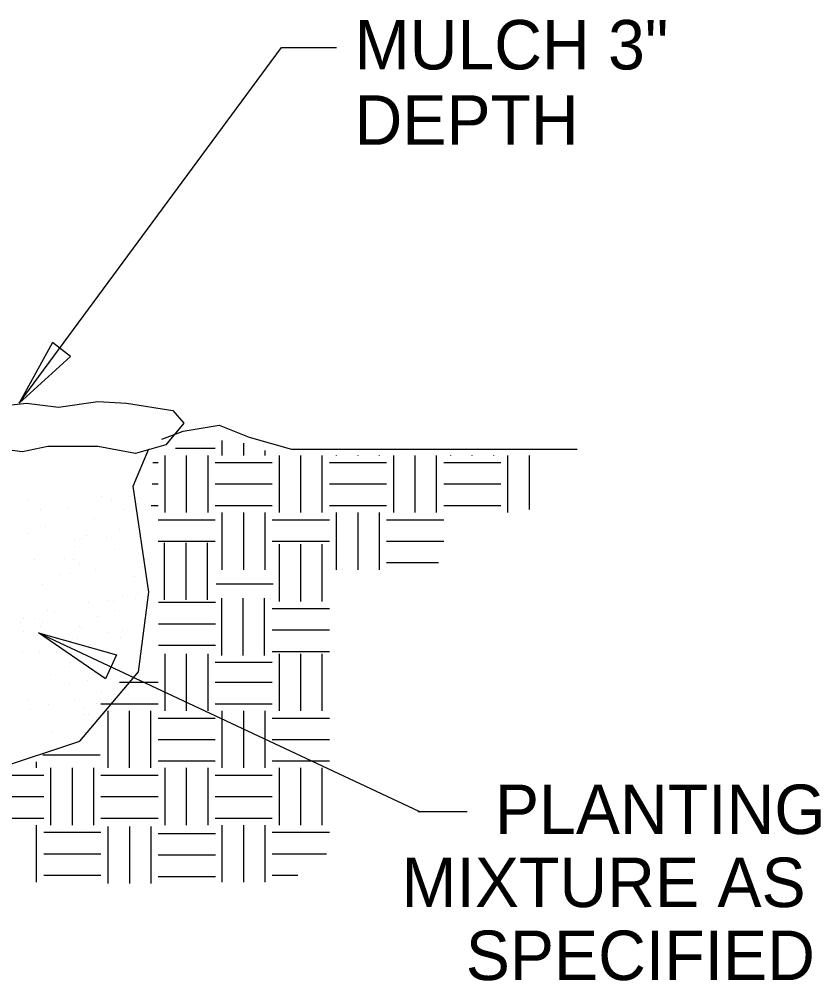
# Model space of a CAD drawing. Extents: x 10053 to 10257, y 10003 to 10069.
# Drawn here: x 10147.38 to 10158.72, y 10026.21 to 10039.82 of the extents above; entities that cross this region are included whole.
import ezdxf

# ---------------------------------------------------------------- set-up
doc = ezdxf.new("R2010")
doc.units = 0
for name, color, linetype in [('Default', 7, 'Continuous'), ('G-DETL-OTLN', 7, 'Continuous'), ('G-DETL-PATT', 7, 'Continuous'), ('G-DETL-TEXT', 7, 'Continuous')]:
    doc.layers.add(name, color=color, linetype=linetype)

msp = doc.modelspace()

# ---------------------------------------------------------------- linework, layer by layer
at = {"layer": 'Default'}
for p, q in [((10147.377, 10034.387), (10151.087, 10039.424)), ((10151.087, 10039.424), (10151.865, 10039.424)), ((10147.649, 10031.138), (10153.032, 10028.615)), ((10153.017, 10028.61), (10153.717, 10028.61))]:
    msp.add_line(p, q, dxfattribs=at)
for points in [[(10148.102, 10035.049), (10147.848, 10035.249), (10147.377, 10034.387)], [(10148.754, 10030.829), (10148.595, 10030.487), (10147.649, 10031.138)]]:
    msp.add_lwpolyline(points, close=True, dxfattribs=at)
at = {"layer": 'G-DETL-OTLN'}
for p, q in [((10149.395, 10033.879), (10149.694, 10033.991)), ((10149.694, 10033.991), (10150.205, 10034.076)), ((10150.205, 10034.076), (10150.63, 10033.906)), ((10150.63, 10033.906), (10151.229, 10033.736)), ((10148.989, 10033.215), (10149.21, 10033.743)), ((10151.229, 10033.736), (10155.271, 10033.736)), ((10149.21, 10031.713), (10148.989, 10033.215)), ((10149.063, 10030.585), (10149.21, 10031.713)), ((10148.234, 10029.606), (10149.063, 10030.585)), ((10146.882, 10029.155), (10148.234, 10029.606))]:
    msp.add_line(p, q, dxfattribs=at)
msp.add_lwpolyline([(10146.969, 10034.334), (10147.478, 10034.388), (10147.933, 10034.334), (10148.488, 10034.412), (10148.896, 10034.388), (10149.551, 10034.286), (10149.705, 10034.107), (10149.451, 10033.801), (10149.023, 10033.675), (10148.488, 10033.777), (10147.779, 10033.777), (10147.424, 10033.7), (10146.642, 10033.801)], dxfattribs=at)
at = {"layer": 'G-DETL-PATT'}
for p, q in [((10147.535, 10033.836), (10147.535, 10033.836)), ((10150.25, 10033.649), (10150.25, 10033.861)), ((10150.553, 10033.649), (10150.553, 10033.822)), ((10147.398, 10033.691), (10147.398, 10033.691)), ((10149.586, 10033.75), (10150.149, 10033.75)), ((10150.857, 10033.649), (10150.857, 10033.721)), ((10149.268, 10033.548), (10149.341, 10033.548)), ((10149.442, 10032.84), (10149.442, 10033.649)), ((10149.745, 10032.84), (10149.745, 10033.649)), ((10150.048, 10032.84), (10150.048, 10033.649)), ((10150.149, 10033.548), (10150.958, 10033.548)), ((10151.059, 10032.84), (10151.059, 10033.649)), ((10151.362, 10032.84), (10151.362, 10033.649)), ((10151.665, 10032.84), (10151.665, 10033.649)), ((10151.766, 10033.548), (10152.575, 10033.548)), ((10151.867, 10033.649), (10151.867, 10033.654)), ((10152.171, 10033.649), (10152.171, 10033.654)), ((10152.474, 10033.649), (10152.474, 10033.654)), ((10152.676, 10032.84), (10152.676, 10033.649)), ((10152.979, 10032.84), (10152.979, 10033.649)), ((10153.282, 10032.84), (10153.282, 10033.649)), ((10153.383, 10033.548), (10154.192, 10033.548)), ((10153.485, 10033.649), (10153.485, 10033.654)), ((10153.788, 10033.649), (10153.788, 10033.654)), ((10154.091, 10033.649), (10154.091, 10033.654)), ((10154.293, 10032.84), (10154.293, 10033.649)), ((10154.596, 10032.882), (10154.596, 10033.649)), ((10149.257, 10033.245), (10149.341, 10033.245)), ((10150.149, 10033.245), (10150.958, 10033.245)), ((10151.766, 10033.245), (10152.575, 10033.245)), ((10153.383, 10033.245), (10154.192, 10033.245)), ((10147.508, 10033.028), (10147.508, 10033.028)), ((10148.543, 10033.066), (10148.543, 10033.066)), ((10148.676, 10033.018), (10148.676, 10033.018)), ((10148.95, 10033.072), (10148.95, 10033.072)), ((10147.681, 10032.881), (10147.681, 10032.881)), ((10148.066, 10032.906), (10148.066, 10032.906)), ((10148.865, 10032.882), (10148.865, 10032.882)), ((10149.245, 10032.941), (10149.341, 10032.941)), ((10150.149, 10032.941), (10150.958, 10032.941)), ((10151.766, 10032.941), (10152.575, 10032.941)), ((10153.383, 10032.941), (10154.192, 10032.941)), ((10148.439, 10032.757), (10148.439, 10032.757)), ((10149.341, 10032.739), (10150.149, 10032.739)), ((10150.25, 10032.032), (10150.25, 10032.84)), ((10150.553, 10032.032), (10150.553, 10032.84)), ((10150.857, 10032.032), (10150.857, 10032.84)), ((10150.958, 10032.739), (10151.766, 10032.739)), ((10151.867, 10032.032), (10151.867, 10032.84)), ((10152.171, 10032.032), (10152.171, 10032.84)), ((10152.474, 10032.032), (10152.474, 10032.84)), ((10152.575, 10032.739), (10153.383, 10032.739)), ((10147.749, 10032.645), (10147.749, 10032.645)), ((10148.789, 10032.604), (10148.789, 10032.604)), ((10147.511, 10032.54), (10147.511, 10032.54)), ((10148.26, 10032.471), (10148.26, 10032.471)), ((10148.322, 10032.52), (10148.322, 10032.52)), ((10148.616, 10032.485), (10148.616, 10032.485)), ((10148.153, 10032.441), (10148.153, 10032.441)), ((10148.163, 10032.364), (10148.163, 10032.364)), ((10149.104, 10032.441), (10149.104, 10032.441)), ((10149.341, 10032.436), (10150.149, 10032.436)), ((10149.433, 10031.603), (10149.433, 10032.411)), ((10149.737, 10031.603), (10149.737, 10032.411)), ((10150.04, 10031.603), (10150.04, 10032.411)), ((10150.958, 10032.436), (10151.766, 10032.436)), ((10151.059, 10031.583), (10151.059, 10032.392)), ((10151.362, 10031.583), (10151.362, 10032.392)), ((10151.665, 10031.583), (10151.665, 10032.392)), ((10152.575, 10032.436), (10153.383, 10032.436)), ((10148.01, 10032.194), (10148.01, 10032.194)), ((10148.724, 10032.315), (10148.724, 10032.315)), ((10149.152, 10032.194), (10149.152, 10032.194)), ((10147.591, 10032.175), (10147.591, 10032.175)), ((10148.138, 10032.176), (10148.138, 10032.176)), ((10148.226, 10032.115), (10148.226, 10032.115)), ((10152.575, 10032.133), (10153.308, 10032.133)), ((10147.943, 10031.966), (10147.943, 10031.966)), ((10148.101, 10031.973), (10148.101, 10031.973)), ((10148.453, 10032.037), (10148.453, 10032.037)), ((10149.01, 10031.932), (10149.01, 10031.932)), ((10147.707, 10031.82), (10147.707, 10031.82)), ((10150.162, 10031.833), (10150.97, 10031.833)), ((10148.838, 10031.661), (10148.838, 10031.661)), ((10149.051, 10031.69), (10149.051, 10031.69)), ((10148.354, 10031.571), (10148.354, 10031.571)), ((10148.646, 10031.602), (10148.646, 10031.602)), ((10148.703, 10031.585), (10148.703, 10031.585)), ((10149.024, 10031.62), (10149.024, 10031.62)), ((10149.346, 10031.57), (10150.154, 10031.57)), ((10150.243, 10030.818), (10150.243, 10031.627)), ((10150.546, 10030.818), (10150.546, 10031.627)), ((10150.849, 10030.818), (10150.849, 10031.627)), ((10147.772, 10031.452), (10147.772, 10031.452)), ((10147.88, 10031.426), (10147.88, 10031.426)), ((10148.486, 10031.37), (10148.486, 10031.37)), ((10148.724, 10031.452), (10148.724, 10031.452)), ((10150.958, 10031.482), (10151.766, 10031.482)), ((10147.392, 10031.283), (10147.392, 10031.283)), ((10147.435, 10031.335), (10147.435, 10031.335)), ((10147.587, 10031.347), (10147.587, 10031.347)), ((10147.705, 10031.287), (10147.705, 10031.287)), ((10149.346, 10031.266), (10150.154, 10031.266)), ((10147.438, 10031.151), (10147.438, 10031.151)), ((10147.673, 10031.224), (10147.673, 10031.224)), ((10148.222, 10031.224), (10148.222, 10031.224)), ((10148.259, 10031.22), (10148.259, 10031.22)), ((10148.62, 10031.141), (10148.62, 10031.141)), ((10148.84, 10031.168), (10148.84, 10031.168)), ((10150.958, 10031.179), (10151.766, 10031.179)), ((10148.206, 10031.052), (10148.206, 10031.052)), ((10148.804, 10031.073), (10148.804, 10031.073)), ((10149.346, 10030.963), (10150.154, 10030.963)), ((10147.425, 10030.868), (10147.425, 10030.868)), ((10147.659, 10030.879), (10147.659, 10030.879)), ((10147.898, 10030.853), (10147.898, 10030.853)), ((10149.442, 10030.033), (10149.442, 10030.842)), ((10149.745, 10030.033), (10149.745, 10030.842)), ((10150.048, 10030.033), (10150.048, 10030.842)), ((10150.958, 10030.876), (10151.766, 10030.876)), ((10151.059, 10030.033), (10151.059, 10030.842)), ((10151.362, 10030.033), (10151.362, 10030.842)), ((10151.665, 10030.033), (10151.665, 10030.842)), ((10148.064, 10030.817), (10148.064, 10030.817)), ((10148.106, 10030.724), (10148.106, 10030.724)), ((10149.033, 10030.733), (10149.033, 10030.733)), ((10150.149, 10030.723), (10150.958, 10030.723)), ((10148.091, 10030.657), (10148.091, 10030.657)), ((10147.82, 10030.546), (10147.82, 10030.546)), ((10148.092, 10030.418), (10148.092, 10030.418)), ((10148.343, 10030.464), (10148.343, 10030.464)), ((10148.583, 10030.526), (10148.583, 10030.526)), ((10148.793, 10030.438), (10149.341, 10030.438)), ((10148.961, 10030.546), (10148.961, 10030.546)), ((10150.149, 10030.438), (10150.958, 10030.438)), ((10148.542, 10030.287), (10148.542, 10030.287)), ((10147.494, 10030.195), (10147.494, 10030.195)), ((10148.155, 10030.19), (10148.155, 10030.19)), ((10148.928, 10030.265), (10148.928, 10030.265)), ((10147.537, 10030.053), (10147.537, 10030.053)), ((10147.795, 10030.125), (10147.795, 10030.125)), ((10148.282, 10030.084), (10148.282, 10030.084)), ((10148.468, 10030.137), (10148.468, 10030.137)), ((10148.532, 10030.134), (10149.341, 10030.134)), ((10148.633, 10029.225), (10148.633, 10030.033)), ((10148.936, 10029.225), (10148.936, 10030.033)), ((10148.937, 10030.018), (10148.937, 10030.018)), ((10149.24, 10029.225), (10149.24, 10030.033)), ((10150.149, 10030.134), (10150.958, 10030.134)), ((10150.25, 10029.225), (10150.25, 10030.033)), ((10150.553, 10029.225), (10150.553, 10030.033)), ((10150.857, 10029.225), (10150.857, 10030.033)), ((10148.285, 10029.984), (10148.285, 10029.984)), ((10148.362, 10029.98), (10148.362, 10029.98)), ((10149.341, 10029.932), (10150.149, 10029.932)), ((10150.958, 10029.932), (10151.766, 10029.932)), ((10147.829, 10029.742), (10147.829, 10029.742)), ((10148.296, 10029.722), (10148.296, 10029.722)), ((10149.341, 10029.629), (10150.149, 10029.629)), ((10150.958, 10029.629), (10151.766, 10029.629)), ((10147.711, 10029.409), (10148.52, 10029.409)), ((10147.622, 10029.225), (10147.622, 10029.313)), ((10147.825, 10028.416), (10147.825, 10029.225)), ((10148.128, 10028.416), (10148.128, 10029.225)), ((10148.431, 10028.416), (10148.431, 10029.225)), ((10149.341, 10029.326), (10150.149, 10029.326)), ((10149.442, 10028.416), (10149.442, 10029.225)), ((10149.745, 10028.416), (10149.745, 10029.225)), ((10150.048, 10028.416), (10150.048, 10029.225)), ((10150.958, 10029.326), (10151.766, 10029.326)), ((10151.059, 10028.416), (10151.059, 10029.225)), ((10151.362, 10028.416), (10151.362, 10029.225)), ((10151.665, 10028.416), (10151.665, 10029.225)), ((10146.915, 10029.124), (10147.723, 10029.124)), ((10148.532, 10029.124), (10149.341, 10029.124)), ((10150.149, 10029.124), (10150.958, 10029.124)), ((10146.915, 10028.82), (10147.723, 10028.82)), ((10148.532, 10028.82), (10149.341, 10028.82)), ((10150.149, 10028.82), (10150.958, 10028.82)), ((10146.915, 10028.517), (10147.723, 10028.517)), ((10148.532, 10028.517), (10149.341, 10028.517)), ((10150.149, 10028.517), (10150.958, 10028.517)), ((10147.622, 10027.608), (10147.622, 10028.416)), ((10148.636, 10027.589), (10148.636, 10028.398)), ((10148.94, 10027.589), (10148.94, 10028.398)), ((10149.243, 10027.589), (10149.243, 10028.398)), ((10150.25, 10027.608), (10150.25, 10028.416)), ((10150.553, 10027.608), (10150.553, 10028.416)), ((10150.857, 10027.608), (10150.857, 10028.416)), ((10147.723, 10028.315), (10148.532, 10028.315)), ((10149.344, 10028.297), (10150.152, 10028.297)), ((10150.958, 10028.315), (10151.766, 10028.315)), ((10147.723, 10028.012), (10148.532, 10028.012)), ((10149.344, 10027.994), (10150.152, 10027.994)), ((10150.958, 10028.012), (10151.723, 10028.012)), ((10147.723, 10027.709), (10148.532, 10027.709)), ((10150.958, 10027.709), (10151.319, 10027.709)), ((10149.344, 10027.691), (10150.152, 10027.691))]:
    msp.add_line(p, q, dxfattribs=at)

# ---------------------------------------------------------------- texts
at = {"layer": 'G-DETL-TEXT'}
for s, p in [('MULCH 3" ', (10152.122, 10039.113)), ('DEPTH', (10152.122, 10038.047)), ('PLANTING', (10154.109, 10028.29)), (' MIXTURE AS', (10152.525, 10027.256)), (' SPECIFIED', (10153.436, 10026.223))]:
    msp.add_text(s, height=0.7, dxfattribs=at).set_placement(p)

doc.saveas('drawing.dxf')
